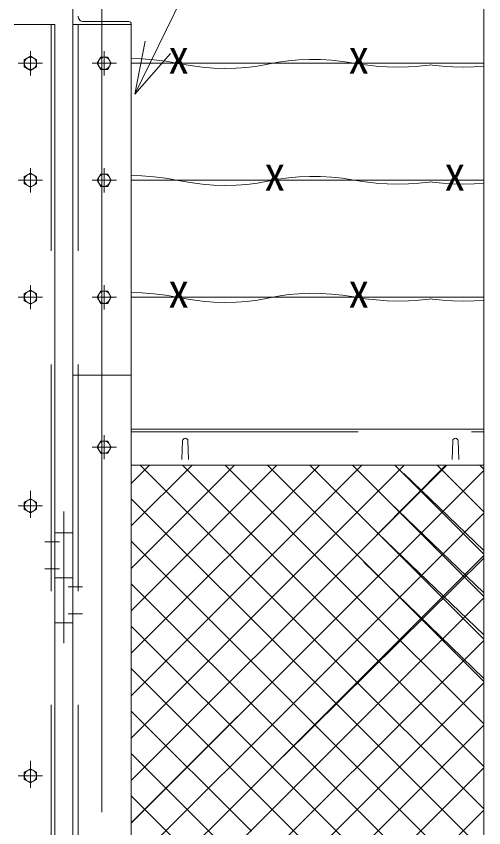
# Model space of a CAD drawing. Units: millimetres, scale not verified. Extents: x -5936 to 5936, y -4198 to 4198.
# Drawn here: x -3484 to -2965, y 471 to 1373 of the extents above; entities that cross this region are included whole.
import ezdxf
from ezdxf.enums import TextEntityAlignment as Align

# ---------------------------------------------------------------- set-up
doc = ezdxf.new("R2010")
doc.units = ezdxf.units.MM
doc.header["$LTSCALE"] = 30
doc.linetypes.add('USER2', pattern=[12.6, 8.4, -4.2])
doc.linetypes.add('USER3', pattern=[50.5, 30, -9, 2.5, -9])
for name, color, linetype, lineweight in [('0-1_27', 3, 'Continuous', 9), ('0-2_D-STR1', 1, 'Continuous', 9), ('0-3_D-STR-TXT', 7, 'Continuous', 9), ('0-C_1', 7, 'Continuous', 9), ('0-E_D-STR2', 7, 'Continuous', 9)]:
    doc.layers.add(name, color=color, linetype=linetype, lineweight=lineweight)
doc.styles.add('ＭＳ ゴシック', font='')
doc.styles.get('ＭＳ ゴシック').set_extended_font_data('MS Gothic')

# ---------------------------------------------------------------- blocks, each defined once
blk = doc.blocks.new('G83')
at = {"layer": '0-C_1'}
for q in [(83392.4, 166568.8), (79650.5, 159950.7), (80488.2, 159542.7)]:
    blk.add_line((79308, 158183.6), q, dxfattribs=at)

msp = doc.modelspace()

# ---------------------------------------------------------------- linework, layer by layer
at = {"layer": '0-1_27'}
for p, q in [((-3356.44, 1320.21), (-2964.95, 1320.21)), ((-3356.44, 1190.31), (-2964.95, 1190.31)), ((-3356.44, 1060.4), (-2964.95, 1060.4)), ((-3421.44, 798.8), (-3441.44, 798.8)), ((-3421.44, 748.8), (-3441.44, 748.8)), ((-3421.44, 698.8), (-3441.44, 698.8))]:
    msp.add_line(p, q, dxfattribs=at)
at = {"layer": '0-1_27', "linetype": 'USER3'}
msp.add_line((-3431.44, 675.97), (-3431.44, 822.41), dxfattribs=at)
at = {"layer": '0-1_27'}
for points in [[(-3356.44, 1325.58), (-3344.67, 1325.22), (-3331.39, 1324.15), (-3317.97, 1322.44), (-3304.43, 1320.07), (-3290.97, 1317.7), (-3277.8, 1315.97), (-3264.92, 1314.9), (-3252.33, 1314.47), (-3240.02, 1314.7), (-3228, 1315.57), (-3216.27, 1317.1), (-3204.82, 1319.27), (-3193.44, 1321.47), (-3181.9, 1323.09), (-3170.19, 1324.12), (-3158.32, 1324.56), (-3146.29, 1324.42), (-3134.09, 1323.69), (-3121.73, 1322.37), (-3109.21, 1320.47), (-3096.71, 1318.54), (-3084.39, 1317.15), (-3072.26, 1316.29), (-3060.31, 1315.97), (-3048.55, 1316.19), (-3036.98, 1316.95), (-3025.6, 1318.24), (-3023.94, 1318.51)], [(-2964.95, 1317.04), (-2975.62, 1316.29), (-2987.57, 1315.97), (-2999.33, 1316.19), (-3010.9, 1316.95), (-3022.28, 1318.24), (-3023.94, 1318.51)], [(-3356.44, 1195.68), (-3344.67, 1195.31), (-3331.39, 1194.25), (-3317.97, 1192.53), (-3304.43, 1190.16), (-3290.97, 1187.79), (-3277.8, 1186.07), (-3264.92, 1185), (-3252.33, 1184.57), (-3240.02, 1184.8), (-3228, 1185.67), (-3216.27, 1187.19), (-3204.82, 1189.36), (-3193.44, 1191.57), (-3181.9, 1193.18), (-3170.19, 1194.21), (-3158.32, 1194.66), (-3146.29, 1194.51), (-3134.09, 1193.78), (-3121.73, 1192.47), (-3109.21, 1190.56), (-3096.71, 1188.63), (-3084.39, 1187.24), (-3072.26, 1186.39), (-3060.31, 1186.07), (-3048.55, 1186.29), (-3036.98, 1187.04), (-3025.6, 1188.33), (-3023.94, 1188.61)], [(-2964.95, 1187.14), (-2975.62, 1186.39), (-2987.57, 1186.07), (-2999.33, 1186.29), (-3010.9, 1187.04), (-3022.28, 1188.33), (-3023.94, 1188.61)], [(-3356.44, 1065.78), (-3344.67, 1065.41), (-3331.39, 1064.35), (-3317.97, 1062.63), (-3304.43, 1060.26), (-3290.97, 1057.89), (-3277.8, 1056.16), (-3264.92, 1055.09), (-3252.33, 1054.67), (-3240.02, 1054.89), (-3228, 1055.77), (-3216.27, 1057.29), (-3204.82, 1059.46), (-3193.44, 1061.66), (-3181.9, 1063.28), (-3170.19, 1064.31), (-3158.32, 1064.75), (-3146.29, 1064.61), (-3134.09, 1063.88), (-3121.73, 1062.56), (-3109.21, 1060.66), (-3096.71, 1058.73), (-3084.39, 1057.34), (-3072.26, 1056.48), (-3060.31, 1056.16), (-3048.55, 1056.38), (-3036.98, 1057.14), (-3025.6, 1058.43), (-3023.94, 1058.7)], [(-2964.95, 1057.24), (-2975.62, 1056.48), (-2987.57, 1056.16), (-2999.33, 1056.38), (-3010.9, 1057.14), (-3022.28, 1058.43), (-3023.94, 1058.7)]]:
    msp.add_lwpolyline(points, dxfattribs=at)
at = {"layer": '0-2_D-STR1'}
for p, q in [((-2964.95, 1425.6), (-2964.95, -30.05)), ((-3421.44, 1396.01), (-3421.44, 1363.51)), ((-3486.44, 1363.51), (-3441.44, 1363.51)), ((-3441.44, 1363.51), (-3441.44, -1056.2)), ((-3421.44, 1363.79), (-3421.44, -1386.2)), ((-3421.44, 1363.51), (-3356.44, 1363.51)), ((-3421.44, 1363.51), (-3356.44, 1363.51)), ((-3421.44, 1363.51), (-3356.44, 1363.51)), ((-3409.44, 1366.51), (-3358.94, 1366.51)), ((-3356.44, 1364.01), (-3356.44, -1386.2)), ((-3356.44, 973.8), (-3421.44, 973.8)), ((-3356.44, 913.8), (-2964.95, 913.8)), ((-3300.19, 880.3), (-3299.44, 900.8)), ((-3292.69, 880.3), (-3293.44, 900.8)), ((-3000.19, 880.3), (-2999.44, 900.8)), ((-2992.69, 880.3), (-2993.44, 900.8)), ((-3356.44, 873.8), (-2964.95, 873.8)), ((-3436.2, 788.8), (-3452.22, 788.8)), ((-3436.2, 758.8), (-3452.22, 758.8)), ((-3426.67, 738.8), (-3410.65, 738.8)), ((-3426.67, 708.8), (-3410.65, 708.8))]:
    msp.add_line(p, q, dxfattribs=at)
at = {"layer": '0-2_D-STR1', "linetype": 'USER3'}
for p, q in [((-3388.94, 1388.33), (-3388.94, -1443.44)), ((-3468.44, 1306.78), (-3468.44, 1333.66)), ((-3386.44, 1333.64), (-3386.44, 1306.76)), ((-3455, 1320.21), (-3481.89, 1320.21)), ((-3399.87, 1320.21), (-3372.99, 1320.21)), ((-3468.44, 1176.88), (-3468.44, 1203.76)), ((-3386.44, 1203.74), (-3386.44, 1176.86)), ((-3455, 1190.31), (-3481.89, 1190.31)), ((-3399.87, 1190.31), (-3372.99, 1190.31)), ((-3468.44, 1046.97), (-3468.44, 1073.85)), ((-3386.44, 1073.84), (-3386.44, 1046.95)), ((-3455, 1060.4), (-3481.89, 1060.4)), ((-3399.87, 1060.4), (-3372.99, 1060.4)), ((-3386.44, 907.23), (-3386.44, 880.35)), ((-3399.87, 893.8), (-3372.99, 893.8)), ((-3468.44, 815.37), (-3468.44, 845.5)), ((-3455, 828.8), (-3481.89, 828.8)), ((-3468.44, 515.37), (-3468.44, 545.5)), ((-3455, 528.8), (-3481.89, 528.8))]:
    msp.add_line(p, q, dxfattribs=at)
at = {"layer": '0-2_D-STR1', "linetype": 'USER2'}
for p, q in [((-3445.44, 1363.79), (-3445.44, -1052.2)), ((-3415.44, 1363.79), (-3415.44, -1386.2)), ((-3356.44, 910.8), (-2964.95, 910.8))]:
    msp.add_line(p, q, dxfattribs=at)
at = {"layer": '0-2_D-STR1'}
for points in [[(-3468.44, 1328.05), (-3475.23, 1324.13), (-3475.23, 1316.29), (-3468.44, 1312.37), (-3461.65, 1316.29), (-3461.65, 1324.13)], [(-3378.6, 1320.21), (-3382.52, 1327), (-3390.36, 1327), (-3394.28, 1320.21), (-3390.36, 1313.42), (-3382.52, 1313.42)], [(-3468.44, 1198.15), (-3475.23, 1194.23), (-3475.23, 1186.39), (-3468.44, 1182.47), (-3461.65, 1186.39), (-3461.65, 1194.23)], [(-3378.6, 1190.31), (-3382.52, 1197.1), (-3390.36, 1197.1), (-3394.28, 1190.31), (-3390.36, 1183.52), (-3382.52, 1183.52)], [(-3468.44, 1068.24), (-3475.23, 1064.32), (-3475.23, 1056.48), (-3468.44, 1052.56), (-3461.65, 1056.48), (-3461.65, 1064.32)], [(-3378.6, 1060.4), (-3382.52, 1067.19), (-3390.36, 1067.19), (-3394.28, 1060.4), (-3390.36, 1053.61), (-3382.52, 1053.61)], [(-3378.6, 893.8), (-3382.52, 900.59), (-3390.36, 900.59), (-3394.28, 893.8), (-3390.36, 887.01), (-3382.52, 887.01)], [(-3468.44, 836.64), (-3475.23, 832.72), (-3475.23, 824.88), (-3468.44, 820.96), (-3461.65, 824.88), (-3461.65, 832.72)], [(-3468.44, 536.64), (-3475.23, 532.72), (-3475.23, 524.88), (-3468.44, 520.96), (-3461.65, 524.88), (-3461.65, 532.72)]]:
    msp.add_lwpolyline(points, close=True, dxfattribs=at)
for centre in [(-3468.44, 1320.21), (-3386.44, 1320.21), (-3468.44, 1190.31), (-3386.44, 1190.31), (-3468.44, 1060.4), (-3386.44, 1060.4), (-3386.44, 893.8), (-3468.44, 828.8), (-3468.44, 528.8)]:
    msp.add_circle(centre, 6.8, dxfattribs=at)
for centre, radius, start, end in [((-3409.44, 1372.51), 6, 180.00001, 270.00008), ((-3358.94, 1364.01), 2.5, 0, 90.0001), ((-3296.44, 900.8), 3, 0, 180), ((-2996.44, 900.8), 3, 0, 180)]:
    msp.add_arc(centre, radius, start, end, dxfattribs=at)
at = {"layer": '0-E_D-STR2'}
for p, q in [((-3356.44, 570.59), (-3053.23, 873.8)), ((-3356.44, 617.73), (-3100.37, 873.8)), ((-3356.44, 664.87), (-3147.51, 873.8)), ((-3356.44, 712.02), (-3194.65, 873.8)), ((-3356.44, 759.16), (-3241.79, 873.8)), ((-3356.44, 806.3), (-3288.93, 873.8)), ((-3356.44, 853.44), (-3336.07, 873.8)), ((-3083.7, 796.31), (-3007.24, 873.8)), ((-2964.95, 822.15), (-3016.61, 873.8)), ((-2964.95, 869.29), (-2969.47, 873.8)), ((-3053.9, 864.54), (-2964.95, 779.11)), ((-3069.44, 832.44), (-2964.95, 731.99)), ((-3082.08, 797.96), (-2964.95, 685.39)), ((-3187.19, 550.61), (-2964.95, 770.71)), ((-3098.09, 765.99), (-2964.95, 636.89)), ((-3119.07, 713.72), (-3356.44, 476.57)), ((-3208.82, 500.32), (-3356.44, 647.94)), ((-3222.84, 467.21), (-3356.44, 600.8)), ((-3236.86, 434.09), (-3356.44, 553.66)), ((-3250.89, 400.97), (-3356.44, 506.52)), ((-2965.3, 256.8), (-3208.82, 500.32))]:
    msp.add_line(p, q, dxfattribs=at)
for points in [[(-3356.44, 523.45), (-3083.41, 796.48), (-3006.09, 873.8)], [(-3356.44, 476.31), (-3118.03, 714.72), (-2964.95, 867.8)], [(-2964.95, 492.16), (-3138.7, 665.91), (-3346.59, 873.8)], [(-2964.95, 539.3), (-3124.68, 699.03), (-3299.45, 873.8)], [(-2964.95, 586.44), (-3110.65, 732.14), (-3252.31, 873.8)], [(-2964.95, 633.58), (-3096.63, 765.26), (-3205.17, 873.8)], [(-2964.95, 680.72), (-3082.61, 798.38), (-3158.03, 873.8)], [(-2964.95, 727.86), (-3068.58, 831.49), (-3110.89, 873.8)], [(-2964.95, 775), (-3054.56, 864.61), (-3063.75, 873.8)], [(-2964.95, 445.02), (-3152.72, 632.79), (-3356.44, 836.5)], [(-3356.44, 429.17), (-3152.66, 632.95), (-2964.95, 820.66)], [(-2964.95, 397.88), (-3166.75, 599.67), (-3356.44, 789.36)], [(-3356.44, 382.03), (-3187.28, 551.19), (-2964.95, 773.51)], [(-2964.95, 350.74), (-3180.77, 566.56), (-3356.44, 742.22)], [(-3356.44, 334.89), (-3221.9, 469.43), (-2964.95, 726.37)], [(-2964.95, 303.6), (-3194.79, 533.44), (-3356.44, 695.08)], [(-3356.44, 287.75), (-3256.52, 387.67), (-2964.95, 679.23)], [(-3340.25, 256.8), (-3291.14, 305.9), (-2964.95, 632.09)], [(-3325.76, 224.14), (-3293.11, 256.8), (-2964.95, 584.95)], [(-3356.44, 146.33), (-3245.97, 256.8), (-2964.95, 537.81)], [(-3356.44, 99.19), (-3198.82, 256.8), (-2964.95, 490.67)]]:
    msp.add_lwpolyline(points, dxfattribs=at)

# ---------------------------------------------------------------- block references
at = {"layer": '0-3_D-STR-TXT', "xscale": 0.03333333, "yscale": 0.03333333}
msp.add_blockref('G83', (-5995.93, -3986.93), dxfattribs=at)

# ---------------------------------------------------------------- texts
at = {"layer": '0-1_27', "style": 'ＭＳ ゴシック', "width": 1.2}
for p in [(-3315.54, 1299.94), (-3115.54, 1299.94), (-3208.83, 1170.03), (-3008.83, 1170.03), (-3315.54, 1040.13), (-3115.54, 1040.13)]:
    msp.add_text('X', height=28.81, dxfattribs=at).set_placement(p, align=Align.BOTTOM_LEFT)

doc.saveas('drawing.dxf')
